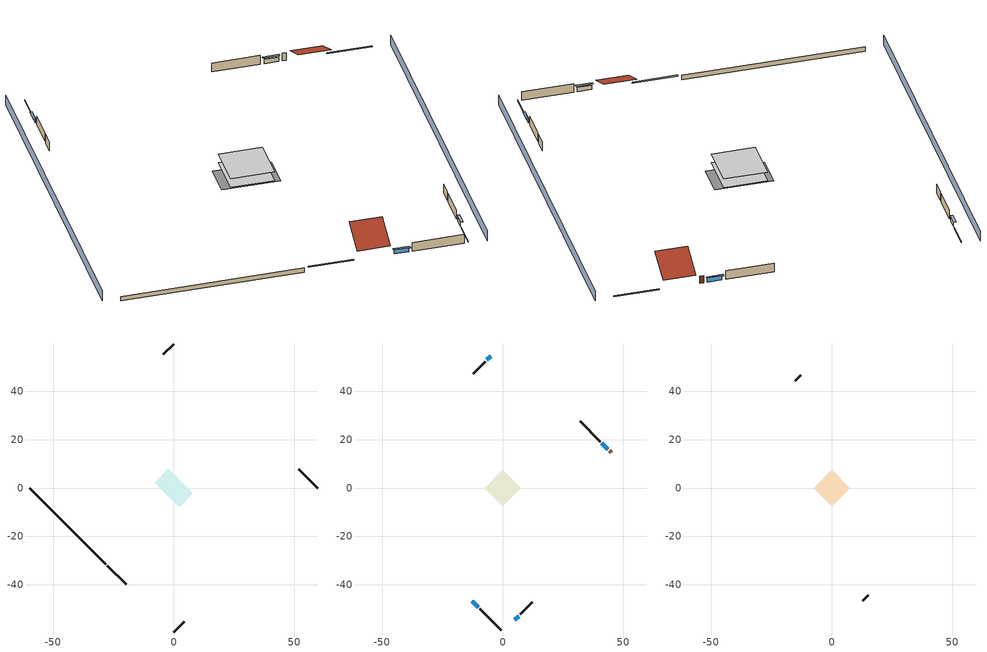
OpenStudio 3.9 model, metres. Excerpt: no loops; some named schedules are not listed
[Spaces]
crawlspace - vented 1
 floor foundation (Slab1 construction): -7.88,2.26 -2.26,7.88 7.88,-2.26 2.26,-7.88 z-0.91
 wall outside (RimJoist1 construction): -27.49,-32.19 -19.68,-39.99 z0.3:0.61
 wall outside (RimJoist2 construction): 0,59.67 -4.33,55.34 z0.3:0.61
 wall outside (RimJoist3 construction): 59.67,0 51.87,7.8 z0.3:0.61
 wall outside (RimJoist4 construction): 0,-59.67 4.33,-55.34 z0.3:0.61
 wall foundation (FoundationWall1 construction): -59.67,0 -28.14,-31.53 z-0.91:0.3
conditioned space 1
 floor to crawlspace - vented 1 (Floor1 construction): -7.55,0 0,7.55 7.55,0 0,-7.55 z0.3
 wall outside (Wall1 construction): -9.57,-50.1 -0.66,-59.02 z0.3:2.74
 wall outside (Wall2 construction): -7.29,52.39 -12.24,47.44 z0.3:2.74
 wall outside (Wall3 construction): 40.46,19.22 32.08,27.59 z0.3:2.74
 wall outside (Wall4 construction): 7.29,-52.39 12.24,-47.44 z0.3:2.74
 wall outside (AdiabaticWallConstruction): -12.72,-46.95 -10.23,-49.44 / 43.61,16.07 41.12,18.56 z0.3:1.49; -4.99,54.69 -6.63,53.05 / 4.99,-54.69 6.63,-53.05 z0.3:1.31
 wall outside (AdiabaticWallConstruction 1): 44.91,14.76 44.27,15.41 z0.3:2.34
 window (WindowConstruction): -12.72,-46.95 -10.23,-49.44 z0.3:1.49
 window (WindowConstruction 1): -4.99,54.69 -6.63,53.05 z0.3:1.31
 window (WindowConstruction 2): 43.61,16.07 41.12,18.56 z0.3:1.49
 window (WindowConstruction 3): 4.99,-54.69 6.63,-53.05 z0.3:1.31
 door (Door): 44.91,14.76 44.27,15.41 z0.3:2.34
attic - vented 1
 floor to conditioned space 1 (Floor2 construction Reversed): -7.55,0 0,7.55 7.55,0 0,-7.55 z2.74
 wall outside (Wall5 construction): -12.9,46.78 -15.19,44.48 z0.3:2.74
 wall outside (Wall6 construction): 12.9,-46.78 15.19,-44.48 z0.3:2.74
 roof outside (Roof1 construction): -13.38,-46.29,2.74 -8.33,-41.24,6.31 -13.98,-35.6,6.31 -19.03,-40.65,2.74
 roof outside (Roof2 construction): 45.57,14.11,2.74 40.52,9.06,6.31 46.17,3.41,6.31 51.22,8.46,2.74
shading: 3.23,-62.91 62.91,-3.23 / -3.23,62.91 -62.91,3.23 z0:2.74; -10.02,-49.66 -12.94,-46.74 -13.37,-47.17 -10.45,-50.09 z1.8; -6.84,52.83 -4.77,54.9 -5.2,55.33 -7.27,53.26 z1.62; 40.9,18.77 43.82,15.85 44.26,16.28 41.33,19.21 z1.8; 6.84,-52.83 4.77,-54.9 5.2,-55.33 7.27,-53.26 z1.62
[Site]
Portland Intl Arpt_OR: Latitude {deg}=45.59; Longitude {deg}=-122.6; Time Zone {hr}=-8; Elevation {m}=33; Terrain=Suburbs; Keep Site Location Information=Yes
[Site:GroundTemperature:Shallow]
10.2558, 8.96328, 8.85977, 9.47314, 11.9355, 14.3863, 16.5111, 17.8571, 17.9714, 16.8767, 14.8061, 12.4304
[Site:WaterMainsTemperature]
Calculation Method=Schedule; Temperature Schedule=mains temperature schedule
[Building]
Building 1
[Material] Roughness=Rough
Name | Thickness {m} | Conductivity {W/m-K} | Density {kg/m3} | Specific Heat {J/kg-K} | Thermal Absorptance | Solar Absorptance | Visible Absorptance
metal surfacing | 0.000508 | 50.0403 | 7801.74 | 460.57 | 0.9 | 0.9 | 0.9
roof rigid ins | 0.00396442 | 0.029427 | 32.04 | 1214.23 | 0.9 | 0.7 | 0.7
osb sheathing 0.5 in. | 0.0127 | 0.115458 | 512.64 | 1214.23 | 0.9 | 0.6 | 0.6
wood siding | 0.0254 | 0.102417 | 544.68 | 1172.36 | 0.9 | 0.85 | 0.85
osb sheathing 0.5 in. 1 | 0.0127 | 0.115458 | 512.64 | 1214.23 | 0.9 | 0.7 | 0.7
wall stud and cavity | 0.1397 | 0.550994 | 139.0536 | 1170.24 | 0.9 | 0.7 | 0.7
gypsum board | 0.0127 | 0.160291 | 801 | 837.4 | 0.9 | 0.6 | 0.6
wall stud and cavity 1 | 0.1397 | 0.727959 | 139.0536 | 1170.24 | 0.9 | 0.6 | 0.6
rim joist stud and cavity | 0.0508 | 0.178688 | 50.32683 | 1063.81 | 0.9 | 0.6 | 0.6
floor stud and cavity | 0.1397 | 0.923637 | 92.3553 | 1139.71 | 0.9 | 0.7 | 0.7
osb sheathing 0.75 in. | 0.01905 | 0.115458 | 512.64 | 1214.23 | 0.9 | 0.7 | 0.7
floor covering | 0.0127 | 0.0433444 | 54.468 | 1339.84 | 0.9 | 0.6 | 0.6
ceiling loosefill ins | 0.169333 | 0.0480833 | 16.02 | 1046.75 | 0.9 | 0.7 | 0.7
ceiling stud and cavity | 0.1397 | 0.0824711 | 65.682 | 1177.47 | 0.9 | 0.7 | 0.7
concrete 8.0 in. | 0.2032 | 1.803125 | 2242.8 | 837.4 | 0.9 | 0.7 | 0.7
soil 0.5 in. | 0.0127 | 1.3848 | 1842.3 | 418.7 | 0.9 | 0.7 | 0.7
wood siding 1; wood siding 2 | 0.0254 | 0.102417 | 544.68 | 1172.36
wall rigid ins | 0.512978 | 0.029427 | 32.04 | 1214.23 | 0.9 | 0.7 | 0.7
wall stud and cavity 2 | 0.0889 | 0.380278 | 52.3479 | 1209.89 | 0.9 | 0.7 | 0.7
door material | 0.04445 | 0.0612267 | 512.64 | 1214.23 | 0.9 | 0.7 | 0.7
wall stud and cavity 3 | 0.0889 | 0.391764 | 83.0341 | 1211.67 | 0.9 | 0.7 | 0.7
furniture material conditioned space 1 | 0.1524 | 0.115458 | 640.8 | 1214.23 | 0.9 | 0.6 | 0.6
[Construction]
Roof1 construction; Roof2 construction: metal surfacing, roof rigid ins, osb sheathing 0.5 in.
Wall1 construction; Wall2 construction; Wall3 construction; Wall4 construction: wood siding, osb sheathing 0.5 in. 1, wall stud and cavity, gypsum board
Wall5 construction; Wall6 construction: wood siding, osb sheathing 0.5 in. 1, wall stud and cavity 1
RimJoist1 construction; RimJoist2 construction; RimJoist3 construction; RimJoist4 construction: wood siding, rim joist stud and cavity
Floor1 construction: floor stud and cavity, osb sheathing 0.75 in., floor covering
Floor2 construction Reversed: gypsum board, ceiling stud and cavity, ceiling loosefill ins
FoundationWall1 construction: concrete 8.0 in.
Slab1 construction: soil 0.5 in.
WindowConstruction; WindowConstruction 1; WindowConstruction 2; WindowConstruction 3: WindowMaterial
AdiabaticWallConstruction: wood siding 1, wall rigid ins, wall stud and cavity 2, gypsum board
Door: door material
AdiabaticWallConstruction 1: wood siding 2, wall rigid ins, wall stud and cavity 2, gypsum board
PartitionWallConstruction: gypsum board, wall stud and cavity 3, gypsum board
furniture construction conditioned space 1: furniture material conditioned space 1
[WindowMaterial:SimpleGlazingSystem]
WindowMaterial: U-Factor {W/m2-K}=4.76952; Solar Heat Gain Coefficient=0.63
[ThermalZone] Multiplier=1; Use Ideal Air Loads=No
Name | Volume {m3} | Thermostat
conditioned space | 278.185 | conditioned space temperature setpoint
attic - vented | 90.8252
crawlspace - vented | 139.092
[Sizing:Zone] Zone Cooling Design Supply Air Temperature Input Method=SupplyAirTemperature; Zone Cooling Design Supply Air Temperature {C}=14; Zone Cooling Design Supply Air Temperature Difference {deltaC}=11.11; Zone Heating Design Supply Air Temperature Input Method=SupplyAirTemperature; Zone Heating Design Supply Air Temperature {C}=40; Zone Heating Design Supply Air Temperature Difference {deltaC}=11.11; Zone Cooling Design Supply Air Humidity Ratio {kg-H2O/kg-air}=0.0085; Zone Heating Design Supply Air Humidity Ratio {kg-H2O/kg-air}=0.008; Cooling Design Air Flow Method=DesignDay; Heating Design Air Flow Method=DesignDay; Account for Dedicated Outdoor Air System=No; Dedicated Outdoor Air System Control Strategy=NeutralSupplyAir; Dedicated Outdoor Air Low Setpoint Temperature for Design {C}=autosize; Dedicated Outdoor Air High Setpoint Temperature for Design {C}=autosize; Zone Load Sizing Method=Sensible Load Only No Latent Load; Zone Latent Cooling Design Supply Air Humidity Ratio Input Method=HumidityRatioDifference; Zone Cooling Design Supply Air Humidity Ratio Difference {kgWater/kgDryAir}=0.005; Zone Latent Heating Design Supply Air Humidity Ratio Input Method=HumidityRatioDifference; Zone Humidification Design Supply Air Humidity Ratio Difference {kgWater/kgDryAir}=0.005; Sizing Option=Coincident
conditioned space; attic - vented; crawlspace - vented
[Space]
Name | Thermal Zone | Volume {m3}
conditioned space 1 | conditioned space | 278.185
attic - vented 1 | attic - vented | 90.8252
crawlspace - vented 1 | crawlspace - vented | 139.092
[ThermostatSetpoint:DualSetpoint]
conditioned space temperature setpoint: Heating Setpoint Temperature Schedule=heating setpoint; Cooling Setpoint Temperature Schedule=cooling setpoint; Temperature Difference Between Cutout And Setpoint {deltaC}=0
[Foundation:Kiva]
Foundation Kiva 1: Initial Indoor Air Temperature {C}=8.69436; Wall Height Above Grade {m}=0.3048; Wall Depth Below Slab {m}=0.2032
[Foundation:Kiva:Settings]
Soil Conductivity {W/m-K}=1.3848; Soil Density {kg/m3}=1842.3; Soil Specific Heat {J/kg-K}=418.7; Ground Solar Absorptivity=0.9; Ground Thermal Absorptivity=0.9; Ground Surface Roughness {m}=0.03; Far-Field Width {m}=40; Deep-Ground Boundary Condition=ZeroFlux; Deep-Ground Depth {m}=40; Minimum Cell Dimension {m}=0.2; Maximum Cell Growth Coefficient=3; Simulation Timestep=Timestep
[SurfaceProperty:ExposedFoundationPerimeter]
Slab1: Exposed Perimeter Calculation Method=TotalExposedPerimeter; Total Exposed Perimeter {m}=44.59224
[SurfaceProperty:IncidentSolarMultiplier] Incident Solar Multiplier=1; Incident Solar Multiplier Schedule=trans schedule winter=0.85 summer=0.7
Window1; Window2; Window3; Window4
[InternalMass:Definition] Design Level Calculation Method=SurfaceArea
Name | Construction | Surface Area {m2}
partition wall mass | PartitionWallConstruction | 114.085
furniture mass conditioned space 1 | furniture construction conditioned space 1 | 45.63397
[InternalMass] Space or SpaceType=conditioned space 1; Multiplier=1
Name | Internal Mass Definition
partition wall mass | partition wall mass
furniture mass conditioned space 1 | furniture mass conditioned space 1
[External:File]
External File 1: File=in.schedules.csv
[ElectricEquipment:Definition] Design Level Calculation Method=EquipmentLevel
Name | Design Level {W} | Fraction Latent | Fraction Radiant | Fraction Lost
ceiling fan | 18.943 | 0 | 0.558 | 0
clothes washer | 309.829 | 0.03 | 0.162 | 0.7
clothes dryer | 3328.18 | 0.015 | 0.081 | 0.85
dishwasher | 872.114 | 0.3 | 0.18 | 0.4
fridge | 49.4292 | 0 | 0.6 | 0
fridge 2 | 80.4475 | 0 | 0.6 | 0
freezer | 194.914 | 0 | 0.6 | 0
cooking range | 1346.52 | 0.08 | 0.432 | 0.2
misc tv | 474.082 | 0 | 0.6 | 0
misc plug loads | 374.075 | 0.021 | 0.558 | 0.049
whole house fan; mech vent house fan | 0 | 0 | 0 | 1
mech vent house fan cfis | 0 | 0 | 0 | 0
mech vent range fan 0; mech vent bath fan 0 | 30 | 0 | 0 | 1
[ElectricEquipment] Space or SpaceType=conditioned space 1
Name | Electric Equipment Definition | Schedule
ceiling fan | ceiling fan | ceiling_fan
clothes washer | clothes washer | clothes_washer
clothes dryer | clothes dryer | clothes_dryer
dishwasher | dishwasher | dishwasher
fridge | fridge | fridge schedule
fridge 1 | fridge 2 | fridge schedule 1
freezer | freezer | freezer schedule
cooking range | cooking range | cooking_range
misc tv | misc tv | plug_loads_tv
misc plug loads | misc plug loads | plug_loads_other
whole house fan | whole house fan | Always On Discrete
mech vent house fan | mech vent house fan | mech vent house fan schedule
mech vent house fan cfis | mech vent house fan cfis | mech vent house fan cfis schedule
mech vent range fan 0 | mech vent range fan 0 | mech vent range fan 0 schedule
mech vent bath fan 0 | mech vent bath fan 0 | mech vent bath fan 0 schedule
[EnergyManagementSystem:Sensor]
Name | Output Variable or Output Meter Index Key | Output Variable or Output Meter
water_heater_amb_temp; fridge_tin_s; fridge_tin_s_1; tin_s; tin_s_1 | conditioned space | Zone Mean Air Temperature
water_heater_amb_rh | conditioned space | Zone Air Relative Humidity
water_heater_T_set | water heater setpoint | Schedule Value
out_pb_s |  | Site Outdoor Air Barometric Pressure
out_wt_s |  | Site Outdoor Air Humidity Ratio
win_s | conditioned space | Zone Air Humidity Ratio
site_vw_s |  | Site Wind Speed
tout_s | conditioned space | Zone Outdoor Air Drybulb Temperature
cool_season | cooling season schedule | Schedule Value
natural_vent_s | natural vent schedule | Schedule Value
htg_sp_s | heating setpoint | Schedule Value
clg_sp_s | cooling setpoint | Schedule Value
mech_vent_range_fan_0_sch_s | mech vent range fan 0 schedule | Schedule Value
mech_vent_bath_fan_0_sch_s | mech vent bath fan 0 schedule | Schedule Value
clothes_dryer_exhaust_0_sch_s | clothes_dryer | Schedule Value
conditioned_space_htg_unmet_s | conditioned space | Zone Heating Setpoint Not Met Time
conditioned_space_clg_unmet_s | conditioned space | Zone Cooling Setpoint Not Met Time
htg_load_cond |  | Heating:EnergyTransfer:Zone:CONDITIONED SPACE
clg_load_cond |  | Cooling:EnergyTransfer:Zone:CONDITIONED SPACE
s_conv | Floor1 | Surface Inside Face Convection Heat Gain Energy
s_ig | Floor1 | Surface Inside Face Internal Gains Radiation Heat Gain Energy
s_sol | Floor1 | Surface Inside Face Solar Radiation Heat Gain Energy
s_lgt | Floor1 | Surface Inside Face Lights Radiation Heat Gain Energy
s_surf | Floor1 | Surface Inside Face Net Surface Thermal Radiation Heat Gain Energy
s_conv_1 | Floor2 | Surface Inside Face Convection Heat Gain Energy
s_ig_1 | Floor2 | Surface Inside Face Internal Gains Radiation Heat Gain Energy
s_sol_1 | Floor2 | Surface Inside Face Solar Radiation Heat Gain Energy
s_lgt_1 | Floor2 | Surface Inside Face Lights Radiation Heat Gain Energy
s_surf_1 | Floor2 | Surface Inside Face Net Surface Thermal Radiation Heat Gain Energy
ss_sol | Door1 | Surface Inside Face Solar Radiation Heat Gain Energy
ss_lgt | Door1 | Surface Inside Face Lights Radiation Heat Gain Energy
ss_conv | Door1 | Surface Inside Face Convection Heat Gain Energy
ss_ig | Door1 | Surface Inside Face Internal Gains Radiation Heat Gain Energy
ss_surf | Door1 | Surface Inside Face Net Surface Thermal Radiation Heat Gain Energy
ss_conv_1 | Window1 | Surface Inside Face Convection Heat Gain Energy
ss_ig_1 | Window1 | Surface Inside Face Internal Gains Radiation Heat Gain Energy
ss_surf_1 | Window1 | Surface Inside Face Net Surface Thermal Radiation Heat Gain Energy
ss_trans_in | Window1 | Surface Window Transmitted Solar Radiation Rate
ss_back_out | Window1 | Surface Window Shortwave from Zone Back Out Window Heat Transfer Rate
ss_trans_out | Window1 | Surface Inside Face Initial Transmitted Diffuse Transmitted Out Window Solar Radiation Rate
ss_conv_2 | Window2 | Surface Inside Face Convection Heat Gain Energy
ss_ig_2 | Window2 | Surface Inside Face Internal Gains Radiation Heat Gain Energy
ss_surf_2 | Window2 | Surface Inside Face Net Surface Thermal Radiation Heat Gain Energy
ss_trans_in_1 | Window2 | Surface Window Transmitted Solar Radiation Rate
ss_back_out_1 | Window2 | Surface Window Shortwave from Zone Back Out Window Heat Transfer Rate
ss_trans_out_1 | Window2 | Surface Inside Face Initial Transmitted Diffuse Transmitted Out Window Solar Radiation Rate
ss_conv_3 | Window3 | Surface Inside Face Convection Heat Gain Energy
ss_ig_3 | Window3 | Surface Inside Face Internal Gains Radiation Heat Gain Energy
ss_surf_3 | Window3 | Surface Inside Face Net Surface Thermal Radiation Heat Gain Energy
ss_trans_in_2 | Window3 | Surface Window Transmitted Solar Radiation Rate
ss_back_out_2 | Window3 | Surface Window Shortwave from Zone Back Out Window Heat Transfer Rate
ss_trans_out_2 | Window3 | Surface Inside Face Initial Transmitted Diffuse Transmitted Out Window Solar Radiation Rate
ss_conv_4 | Window4 | Surface Inside Face Convection Heat Gain Energy
ss_ig_4 | Window4 | Surface Inside Face Internal Gains Radiation Heat Gain Energy
ss_surf_4 | Window4 | Surface Inside Face Net Surface Thermal Radiation Heat Gain Energy
ss_trans_in_3 | Window4 | Surface Window Transmitted Solar Radiation Rate
ss_back_out_3 | Window4 | Surface Window Shortwave from Zone Back Out Window Heat Transfer Rate
ss_trans_out_3 | Window4 | Surface Inside Face Initial Transmitted Diffuse Transmitted Out Window Solar Radiation Rate
s_conv_2 | Wall1 | Surface Inside Face Convection Heat Gain Energy
s_ig_2 | Wall1 | Surface Inside Face Internal Gains Radiation Heat Gain Energy
s_sol_2 | Wall1 | Surface Inside Face Solar Radiation Heat Gain Energy
s_lgt_2 | Wall1 | Surface Inside Face Lights Radiation Heat Gain Energy
s_surf_2 | Wall1 | Surface Inside Face Net Surface Thermal Radiation Heat Gain Energy
s_conv_3 | Wall2 | Surface Inside Face Convection Heat Gain Energy
s_ig_3 | Wall2 | Surface Inside Face Internal Gains Radiation Heat Gain Energy
s_sol_3 | Wall2 | Surface Inside Face Solar Radiation Heat Gain Energy
s_lgt_3 | Wall2 | Surface Inside Face Lights Radiation Heat Gain Energy
s_surf_3 | Wall2 | Surface Inside Face Net Surface Thermal Radiation Heat Gain Energy
s_conv_4 | Wall3 | Surface Inside Face Convection Heat Gain Energy
s_ig_4 | Wall3 | Surface Inside Face Internal Gains Radiation Heat Gain Energy
s_sol_4 | Wall3 | Surface Inside Face Solar Radiation Heat Gain Energy
s_lgt_4 | Wall3 | Surface Inside Face Lights Radiation Heat Gain Energy
s_surf_4 | Wall3 | Surface Inside Face Net Surface Thermal Radiation Heat Gain Energy
s_conv_5 | Wall4 | Surface Inside Face Convection Heat Gain Energy
s_ig_5 | Wall4 | Surface Inside Face Internal Gains Radiation Heat Gain Energy
s_sol_5 | Wall4 | Surface Inside Face Solar Radiation Heat Gain Energy
s_lgt_5 | Wall4 | Surface Inside Face Lights Radiation Heat Gain Energy
s_surf_5 | Wall4 | Surface Inside Face Net Surface Thermal Radiation Heat Gain Energy
im_conv | furniture mass conditioned space 1 | Surface Inside Face Convection Heat Gain Energy
im_ig | furniture mass conditioned space 1 | Surface Inside Face Internal Gains Radiation Heat Gain Energy
im_sol | furniture mass conditioned space 1 | Surface Inside Face Solar Radiation Heat Gain Energy
im_lgt | furniture mass conditioned space 1 | Surface Inside Face Lights Radiation Heat Gain Energy
im_surf | furniture mass conditioned space 1 | Surface Inside Face Net Surface Thermal Radiation Heat Gain Energy
im_conv_1 | partition wall mass | Surface Inside Face Convection Heat Gain Energy
im_ig_1 | partition wall mass | Surface Inside Face Internal Gains Radiation Heat Gain Energy
im_sol_1 | partition wall mass | Surface Inside Face Solar Radiation Heat Gain Energy
im_lgt_1 | partition wall mass | Surface Inside Face Lights Radiation Heat Gain Energy
im_surf_1 | partition wall mass | Surface Inside Face Net Surface Thermal Radiation Heat Gain Energy
airflow_gain | infil flow | Infiltration Sensible Heat Gain Energy
airflow_loss | infil flow | Infiltration Sensible Heat Loss Energy
airflow_gain_1 | natural vent flow | Infiltration Sensible Heat Gain Energy
airflow_loss_1 | natural vent flow | Infiltration Sensible Heat Loss Energy
airflow_gain_2 | whole house fan flow | Infiltration Sensible Heat Gain Energy
airflow_loss_2 | whole house fan flow | Infiltration Sensible Heat Loss Energy
mv_conv | mech vent bath fan 0 | Electric Equipment Convective Heating Energy
mv_rad | mech vent bath fan 0 | Electric Equipment Radiant Heating Energy
mv_conv_1 | mech vent house fan | Electric Equipment Convective Heating Energy
mv_rad_1 | mech vent house fan | Electric Equipment Radiant Heating Energy
mv_conv_2 | mech vent house fan cfis | Electric Equipment Convective Heating Energy
mv_rad_2 | mech vent house fan cfis | Electric Equipment Radiant Heating Energy
mv_conv_3 | mech vent range fan 0 | Electric Equipment Convective Heating Energy
mv_rad_3 | mech vent range fan 0 | Electric Equipment Radiant Heating Energy
mv_conv_4 | mech vent house fan latent load | Other Equipment Convective Heating Energy
mv_rad_4 | mech vent house fan latent load | Other Equipment Radiant Heating Energy
mv_conv_5 | mech vent house fan sensible load | Other Equipment Convective Heating Energy
mv_rad_5 | mech vent house fan sensible load | Other Equipment Radiant Heating Energy
ig_lgt_conv | interior lighting | Lights Convective Heating Energy
ig_lgt_rad | interior lighting | Lights Radiant Heating Energy
ig_lgt_vis | interior lighting | Lights Visible Radiation Heating Energy
ig_ee_conv | ceiling fan | Electric Equipment Convective Heating Energy
ig_ee_rad | ceiling fan | Electric Equipment Radiant Heating Energy
ig_ee_conv_1 | clothes dryer | Electric Equipment Convective Heating Energy
ig_ee_rad_1 | clothes dryer | Electric Equipment Radiant Heating Energy
ig_ee_conv_2 | clothes washer | Electric Equipment Convective Heating Energy
ig_ee_rad_2 | clothes washer | Electric Equipment Radiant Heating Energy
ig_ee_conv_3 | cooking range | Electric Equipment Convective Heating Energy
ig_ee_rad_3 | cooking range | Electric Equipment Radiant Heating Energy
ig_ee_conv_4 | dishwasher | Electric Equipment Convective Heating Energy
ig_ee_rad_4 | dishwasher | Electric Equipment Radiant Heating Energy
ig_ee_conv_5 | freezer | Electric Equipment Convective Heating Energy
ig_ee_rad_5 | freezer | Electric Equipment Radiant Heating Energy
ig_ee_conv_6 | fridge | Electric Equipment Convective Heating Energy
ig_ee_rad_6 | fridge | Electric Equipment Radiant Heating Energy
ig_ee_conv_7 | fridge 1 | Electric Equipment Convective Heating Energy
ig_ee_rad_7 | fridge 1 | Electric Equipment Radiant Heating Energy
ig_ee_conv_8 | misc plug loads | Electric Equipment Convective Heating Energy
ig_ee_rad_8 | misc plug loads | Electric Equipment Radiant Heating Energy
ig_ee_conv_9 | misc tv | Electric Equipment Convective Heating Energy
ig_ee_rad_9 | misc tv | Electric Equipment Radiant Heating Energy
ig_ee_conv_10 | whole house fan | Electric Equipment Convective Heating Energy
ig_ee_rad_10 | whole house fan | Electric Equipment Radiant Heating Energy
ig_oe_conv | clothes dryer 1 | Other Equipment Convective Heating Energy
ig_oe_rad | clothes dryer 1 | Other Equipment Radiant Heating Energy
ig_oe_conv_1 | cooking range 1 | Other Equipment Convective Heating Energy
ig_oe_rad_1 | cooking range 1 | Other Equipment Radiant Heating Energy
ig_oe_conv_2 | general water use latent | Other Equipment Convective Heating Energy
ig_oe_rad_2 | general water use latent | Other Equipment Radiant Heating Energy
ig_oe_conv_3 | general water use sensible | Other Equipment Convective Heating Energy
ig_oe_rad_3 | general water use sensible | Other Equipment Radiant Heating Energy
ig_oe_conv_4 | water heater energy adjustment1 | Other Equipment Convective Heating Energy
ig_oe_rad_4 | water heater energy adjustment1 | Other Equipment Radiant Heating Energy
ig_oe_conv_5 | water heater lat | Other Equipment Convective Heating Energy
ig_oe_rad_5 | water heater lat | Other Equipment Radiant Heating Energy
ig_oe_conv_6 | water heater sens | Other Equipment Convective Heating Energy
ig_oe_rad_6 | water heater sens | Other Equipment Radiant Heating Energy
ig_ppl_conv | occupants | People Convective Heating Energy
ig_ppl_rad | occupants | People Radiant Heating Energy
[OtherEquipment:Definition] Design Level Calculation Method=EquipmentLevel
Name | Design Level {W} | Fraction Latent | Fraction Radiant | Fraction Lost
water heater sens; mech vent house fan sensible load | 0 | 0 | 0 | 0
water heater lat; mech vent house fan latent load | 0 | 1 | 0 | 0
water heater energy adjustment1 | 0.01 | 0 | 0 | 1
clothes dryer 2 | 0 | 0.015 | 0.081 | 0.85
cooking range 2 | 0 | 0.08 | 0.432 | 0.2
general water use sensible | -79.8895 | 0 | 0.6 | 0
general water use latent | 81.0615 | 1 | 0 | 0
[OtherEquipment] Space or SpaceType=conditioned space 1
Name | Other Equipment Definition | Schedule | Fuel Type
water heater sens | water heater sens | Always On Discrete
water heater lat | water heater lat | Always On Discrete
water heater energy adjustment1 | water heater energy adjustment1 | Always On Discrete | Electricity
clothes dryer 1 | clothes dryer 2 | clothes_dryer | Electricity
cooking range 1 | cooking range 2 | cooking_range | Electricity
general water use sensible | general water use sensible | general water use schedule
general water use latent | general water use latent | general water use schedule
mech vent house fan sensible load | mech vent house fan sensible load | Always On Discrete
mech vent house fan latent load | mech vent house fan latent load | Always On Discrete
[WaterUse:Equipment:Definition]
Name | Peak Flow Rate {m3/s}
clothes washer | 7.22302e-06
dishwasher | 4.02961e-06
[Lights:Definition]
interior lighting: Design Level Calculation Method=LightingLevel; Lighting Level {W}=172.214; Fraction Radiant=0.6; Fraction Visible=0.2; Return Air Fraction=0
[Lights]
interior lighting: Lights Definition=interior lighting; Space or SpaceType=conditioned space 1; Schedule=lighting_interior; Fraction Replaceable=1
[Exterior:Lights:Definition]
exterior lighting: Design Level {W}=6.19068
[Exterior:Lights]
exterior lighting: Exterior Lights Definition=exterior lighting; Schedule=exterior lighting schedule
[People:Definition]
occupants: Number of People Calculation Method=People; Number of People {people}=4; Fraction Radiant=0.314171; Sensible Heat Fraction=0.56303; Carbon Dioxide Generation Rate {m3/s-W}=0; Enable ASHRAE 55 Comfort Warnings=No; Mean Radiant Temperature Calculation Type=EnclosureAveraged
[People]
occupants: People Definition=occupants; Space or SpaceType=conditioned space 1; Number of People Schedule=occupants; Activity Level Schedule=occupants activity schedule; Multiplier=1
[SpaceInfiltration:DesignFlowRate] Schedule=Always On Discrete
Name | Space or SpaceType | Design Flow Rate Calculation Method | Design Flow Rate {m3/s} | Air Changes per Hour {1/hr} | Constant Term Coefficient | Temperature Term Coefficient | Velocity Term Coefficient | Velocity Squared Term Coefficient
natural vent flow; whole house fan flow; infil flow | conditioned space 1 | Flow/Space | 0
infil crawlspace - vented 1 | crawlspace - vented 1 | AirChanges/Hour |  | 2.6013 | 1 | 0 | 0 | 0
[ZoneMixing]
whole house fan mix: Zone or Space=attic - vented; Schedule=Always On Continuous; Design Flow Rate Calculation Method=Flow/Zone; Design Flow Rate {m3/s}=0; Source Zone or Space=conditioned space
[SpaceInfiltration:EffectiveLeakageArea]
infil attic - vented 1: Space or SpaceType=attic - vented 1; Schedule=Always On Discrete; Effective Air Leakage Area {cm2}=3802.45; Stack Coefficient=0.000166082; Wind Coefficient=3.54531e-05
